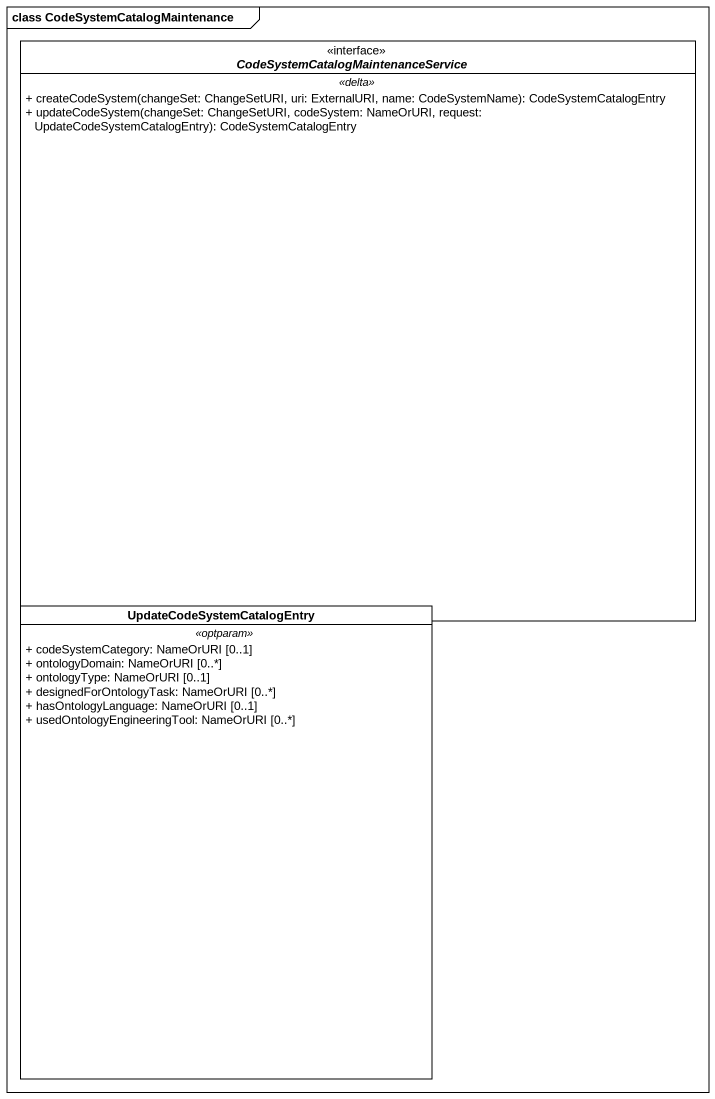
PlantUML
@startuml
mainframe class CodeSystemCatalogMaintenance
hide circle
hide empty members
skinparam classAttributeIconSize 0
interface "CodeSystemCatalogMaintenanceService" as CodeSystemCatalogMaintenance <<interface>> {
  .. <<delta>> ..
  + createCodeSystem(changeSet: ChangeSetURI, uri: ExternalURI, name: CodeSystemName): CodeSystemCatalogEntry
  + updateCodeSystem(changeSet: ChangeSetURI, codeSystem: NameOrURI, request: UpdateCodeSystemCatalogEntry): CodeSystemCatalogEntry
}
class UpdateCodeSystemCatalogEntry {
  .. <<optparam>> ..
  + codeSystemCategory: NameOrURI [0..1]
  + ontologyDomain: NameOrURI [0..*]
  + ontologyType: NameOrURI [0..1]
  + designedForOntologyTask: NameOrURI [0..*]
  + hasOntologyLanguage: NameOrURI [0..1]
  + usedOntologyEngineeringTool: NameOrURI [0..*]
}
@enduml
